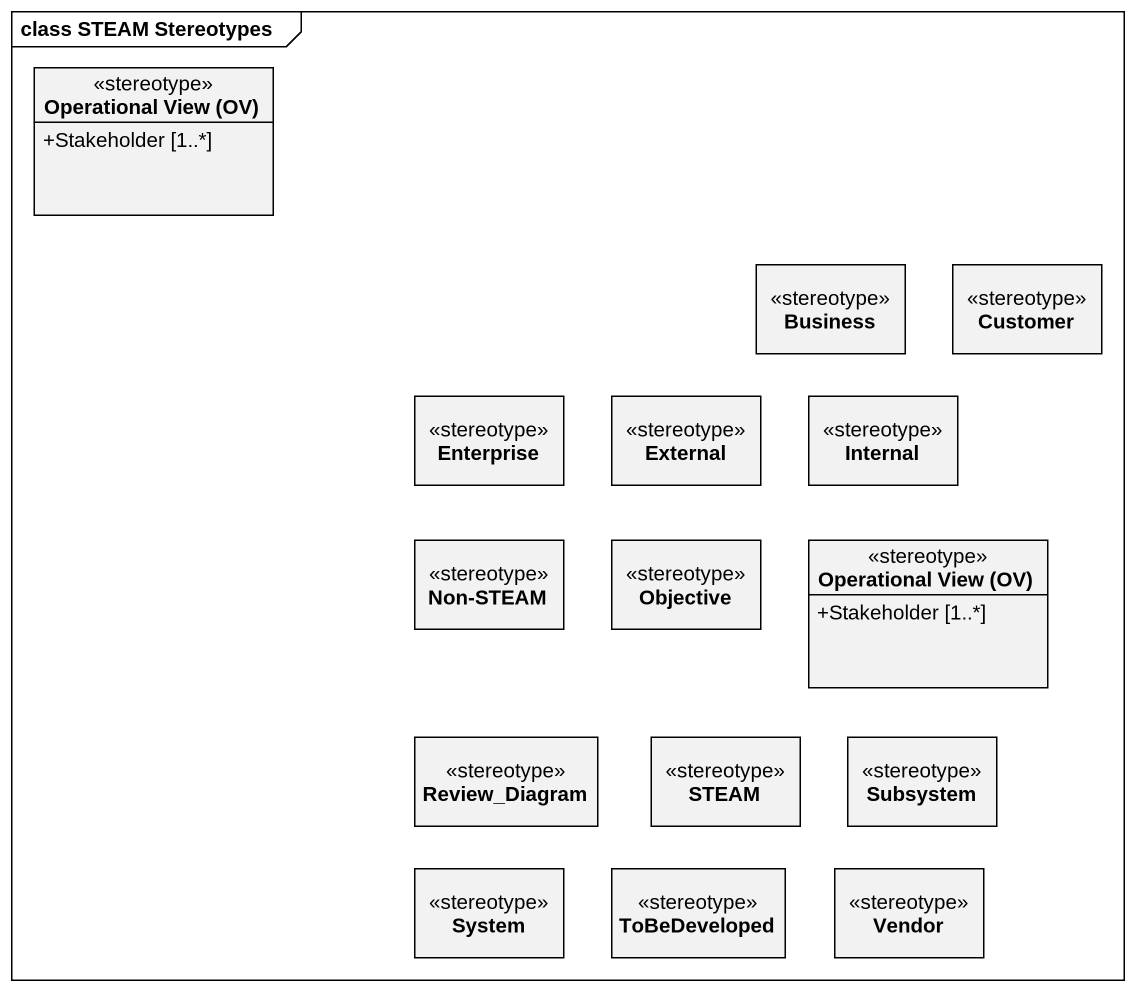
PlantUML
@startuml
mainframe class STEAM Stereotypes
hide circle
hide empty members
skinparam classAttributeIconSize 0
class "Operational View (OV)" as Operational_View_OV <<stereotype>> {
  +Stakeholder [1..*]
}
class Business <<stereotype>>
class Customer <<stereotype>>
class Enterprise <<stereotype>>
class External <<stereotype>>
class Internal <<stereotype>>
class "Non-STEAM" as Non_STEAM <<stereotype>>
class Objective <<stereotype>>
class "Operational View (OV)" as Operational_View_OV_2 <<stereotype>> {
  +Stakeholder [1..*]
}
class Review_Diagram <<stereotype>>
class STEAM <<stereotype>>
class Subsystem <<stereotype>>
class System <<stereotype>>
class ToBeDeveloped <<stereotype>>
class Vendor <<stereotype>>
@enduml
